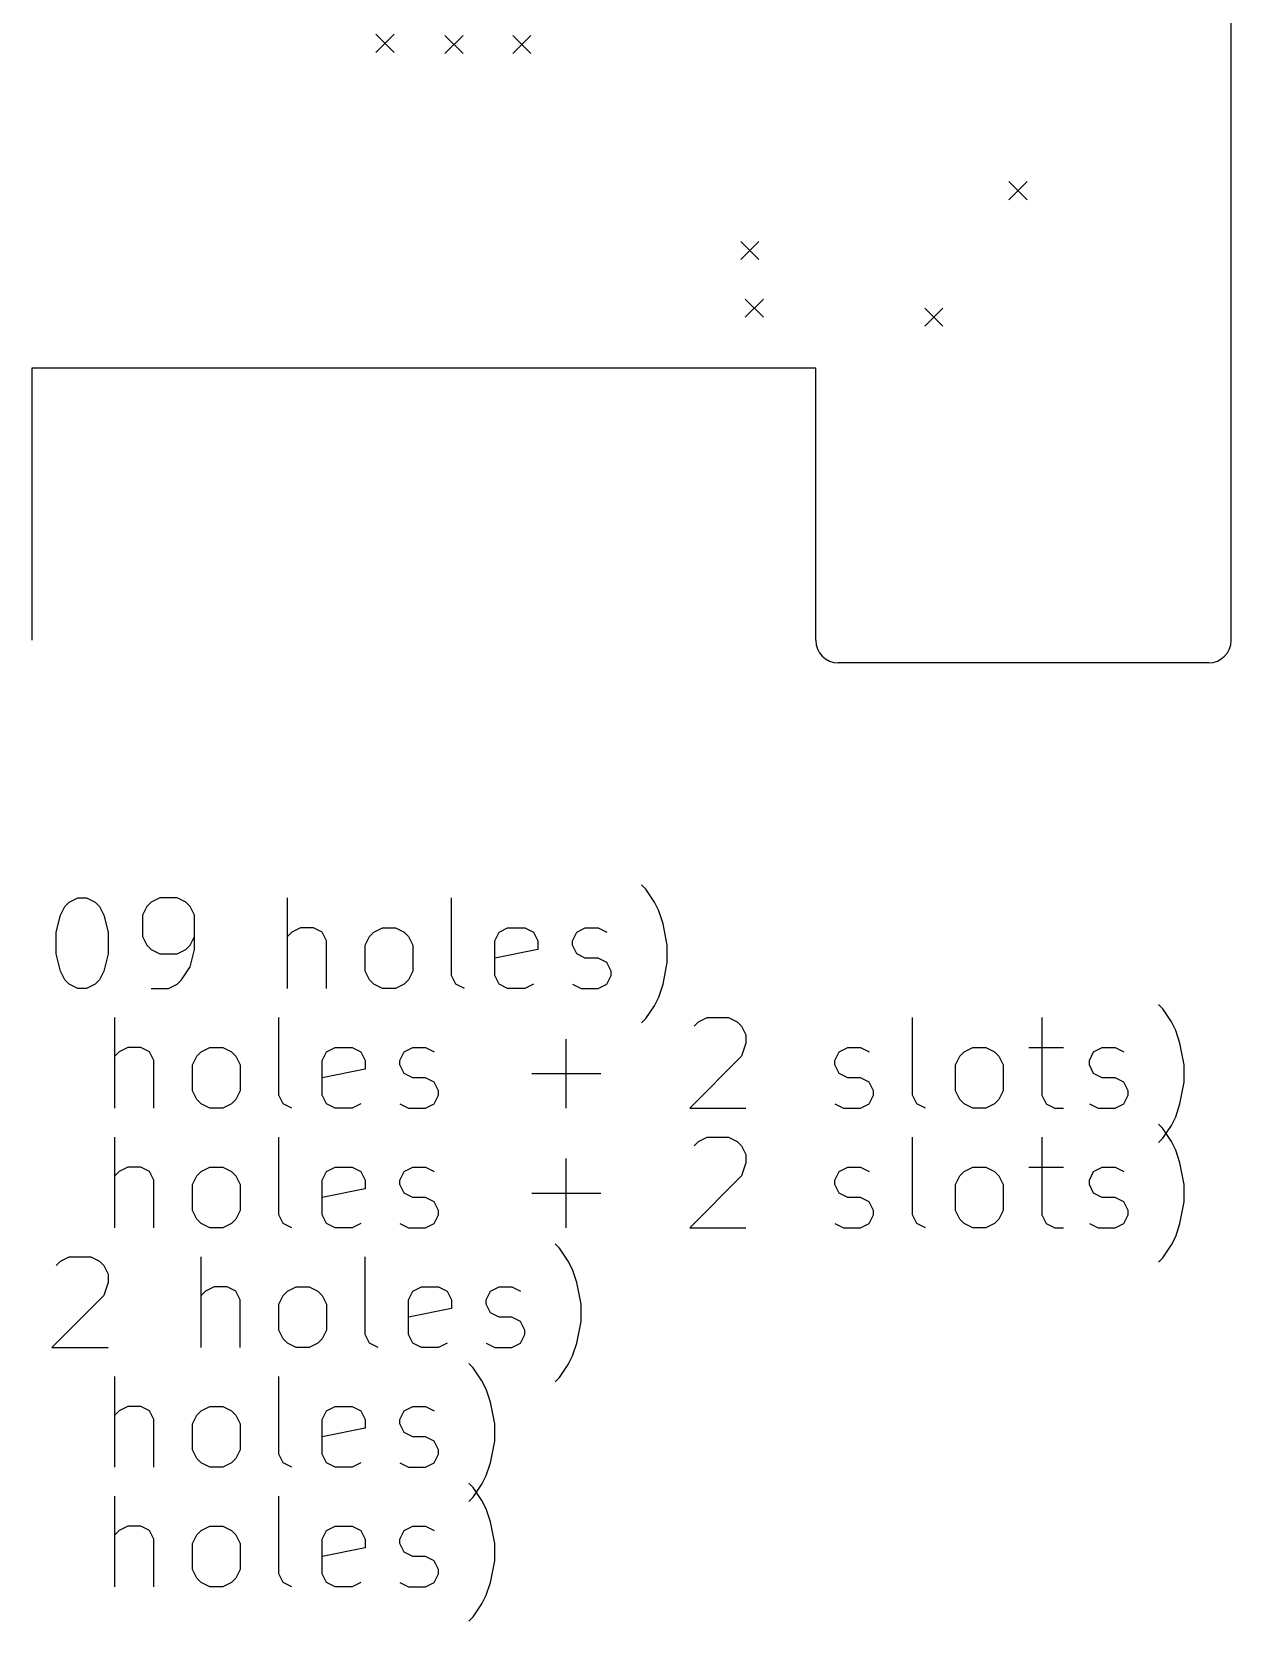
# Model space of a CAD drawing. Extents: x 50.9 to 115.8, y -177.6 to -106.7.
# Drawn here: x 89.36 to 115.83, y -177.62 to -142.55 of the extents above; entities that cross this region are included whole.
import ezdxf

# ---------------------------------------------------------------- set-up
doc = ezdxf.new("R2010")
doc.units = 0
doc.layers.add('BLACK', color=7, linetype='CONTINUOUS')

msp = doc.modelspace()

# ---------------------------------------------------------------- linework, layer by layer
at = {"layer": 'BLACK', "linetype": 'CONTINUOUS'}
for p, q in [((115.832, -155.968), (115.832, -107.168)), ((96.955, -142.599), (97.355, -142.999)), ((97.355, -142.599), (96.955, -142.999)), ((98.479, -142.624), (98.879, -143.024)), ((98.879, -142.624), (98.479, -143.024)), ((99.9776, -142.624), (100.378, -143.024)), ((100.378, -142.624), (99.9776, -143.024)), ((110.925, -145.85), (111.325, -146.25)), ((111.325, -145.85), (110.925, -146.25)), ((105.007, -147.171), (105.407, -147.571)), ((105.407, -147.171), (105.007, -147.571)), ((105.108, -148.441), (105.508, -148.841)), ((105.508, -148.441), (105.108, -148.841)), ((109.071, -148.644), (109.471, -149.044)), ((109.471, -148.644), (109.071, -149.044)), ((106.661, -149.968), (89.3606, -149.968)), ((89.3606, -149.968), (89.3606, -155.968)), ((106.661, -155.968), (106.661, -149.968)), ((115.332, -156.468), (107.161, -156.468)), ((90.1868, -161.748), (90.3772, -161.653)), ((90.3772, -161.653), (90.5677, -161.653)), ((90.5677, -161.653), (90.7582, -161.748)), ((92.1868, -161.653), (91.9963, -161.748)), ((92.5677, -161.653), (92.1868, -161.653)), ((92.7582, -161.748), (92.5677, -161.653)), ((95.0058, -163.653), (95.0058, -161.653)), ((98.6249, -163.367), (98.6249, -161.653)), ((102.911, -161.462), (102.815, -161.367)), ((103.101, -161.748), (102.911, -161.462)), ((89.9963, -162.034), (90.0915, -161.843)), ((90.0915, -161.843), (90.1868, -161.748)), ((90.7582, -161.748), (90.8534, -161.843)), ((90.8534, -161.843), (90.9487, -162.034)), ((91.901, -161.843), (91.8058, -162.034)), ((91.9963, -161.748), (91.901, -161.843)), ((92.8534, -161.843), (92.7582, -161.748)), ((92.9487, -162.034), (92.8534, -161.843)), ((103.196, -161.938), (103.101, -161.748)), ((103.292, -162.224), (103.196, -161.938)), ((89.901, -162.415), (89.9963, -162.034)), ((90.9487, -162.034), (91.0439, -162.415)), ((91.8058, -162.034), (91.8058, -162.51)), ((92.9487, -162.796), (92.9487, -162.034)), ((95.2915, -162.319), (95.101, -162.415)), ((95.5772, -162.319), (95.2915, -162.319)), ((95.7677, -162.415), (95.5772, -162.319)), ((96.9106, -162.415), (97.101, -162.319)), ((97.101, -162.319), (97.3868, -162.319)), ((97.3868, -162.319), (97.5772, -162.415)), ((99.6725, -162.415), (99.863, -162.319)), ((99.863, -162.319), (100.244, -162.319)), ((100.244, -162.319), (100.434, -162.415)), ((101.387, -162.415), (101.577, -162.319)), ((101.577, -162.319), (101.863, -162.319)), ((101.863, -162.319), (102.053, -162.415)), ((103.387, -162.7), (103.292, -162.224)), ((89.901, -162.891), (89.901, -162.415)), ((91.0439, -162.415), (91.0439, -162.891)), ((91.8058, -162.51), (91.901, -162.7)), ((91.901, -162.7), (91.9963, -162.796)), ((92.7582, -162.796), (92.8534, -162.7)), ((92.8534, -162.7), (92.9487, -162.51)), ((95.101, -162.415), (95.0058, -162.51)), ((95.863, -162.605), (95.7677, -162.415)), ((95.863, -163.653), (95.863, -162.605)), ((96.7201, -162.7), (96.8153, -162.51)), ((96.7201, -163.272), (96.7201, -162.7)), ((96.8153, -162.51), (96.9106, -162.415)), ((97.5772, -162.415), (97.6725, -162.51)), ((97.6725, -162.51), (97.7677, -162.7)), ((97.7677, -162.7), (97.7677, -163.272)), ((99.5772, -162.605), (99.6725, -162.415)), ((99.5772, -163.367), (99.5772, -162.605)), ((100.434, -162.415), (100.53, -162.605)), ((100.53, -162.605), (100.53, -162.796)), ((101.292, -162.605), (101.387, -162.415)), ((101.292, -162.7), (101.292, -162.605)), ((101.387, -162.891), (101.292, -162.7)), ((103.387, -163.081), (103.387, -162.7)), ((89.9963, -163.272), (89.901, -162.891)), ((91.0439, -162.891), (90.9487, -163.272)), ((91.9963, -162.796), (92.1868, -162.891)), ((92.1868, -162.891), (92.5677, -162.891)), ((92.5677, -162.891), (92.7582, -162.796)), ((92.8534, -163.177), (92.9487, -162.796)), ((100.53, -162.796), (99.5772, -162.986)), ((101.577, -162.986), (101.387, -162.891)), ((101.863, -162.986), (101.577, -162.986)), ((102.053, -163.081), (101.863, -162.986)), ((90.0915, -163.462), (89.9963, -163.272)), ((90.9487, -163.272), (90.8534, -163.462)), ((92.663, -163.462), (92.8534, -163.177)), ((96.8153, -163.462), (96.7201, -163.272)), ((97.7677, -163.272), (97.6725, -163.462)), ((98.7201, -163.558), (98.6249, -163.367)), ((99.6725, -163.558), (99.5772, -163.367)), ((102.149, -163.272), (102.053, -163.081)), ((102.053, -163.558), (102.149, -163.367)), ((102.149, -163.367), (102.149, -163.272)), ((103.292, -163.558), (103.387, -163.081)), ((90.1868, -163.558), (90.0915, -163.462)), ((90.3772, -163.653), (90.1868, -163.558)), ((90.5677, -163.653), (90.3772, -163.653)), ((90.7582, -163.558), (90.5677, -163.653)), ((90.8534, -163.462), (90.7582, -163.558)), ((91.9963, -163.653), (92.3772, -163.653)), ((92.3772, -163.653), (92.5677, -163.558)), ((92.5677, -163.558), (92.663, -163.462)), ((96.9106, -163.558), (96.8153, -163.462)), ((97.101, -163.653), (96.9106, -163.558)), ((97.3868, -163.653), (97.101, -163.653)), ((97.5772, -163.558), (97.3868, -163.653)), ((97.6725, -163.462), (97.5772, -163.558)), ((98.9106, -163.653), (98.7201, -163.558)), ((99.863, -163.653), (99.6725, -163.558)), ((100.244, -163.653), (99.863, -163.653)), ((100.434, -163.558), (100.244, -163.653)), ((101.292, -163.558), (101.482, -163.653)), ((101.482, -163.653), (101.863, -163.653)), ((101.863, -163.653), (102.053, -163.558)), ((103.196, -163.843), (103.292, -163.558)), ((102.911, -164.319), (103.101, -164.034)), ((103.101, -164.034), (103.196, -163.843)), ((114.32, -164.102), (114.225, -164.007)), ((114.511, -164.388), (114.32, -164.102)), ((91.1963, -166.293), (91.1963, -164.293)), ((94.8153, -166.007), (94.8153, -164.293)), ((102.815, -164.415), (102.911, -164.319)), ((103.977, -164.483), (104.072, -164.388)), ((104.072, -164.388), (104.263, -164.293)), ((104.263, -164.293), (104.739, -164.293)), ((104.739, -164.293), (104.93, -164.388)), ((104.93, -164.388), (105.025, -164.483)), ((108.796, -166.007), (108.796, -164.293)), ((111.653, -164.293), (111.653, -166.007)), ((114.606, -164.578), (114.511, -164.388)), ((101.158, -166.293), (101.158, -164.769)), ((105.025, -164.483), (105.12, -164.674)), ((105.12, -164.674), (105.12, -164.864)), ((114.701, -164.864), (114.606, -164.578)), ((91.2915, -165.055), (91.1963, -165.15)), ((91.482, -164.959), (91.2915, -165.055)), ((91.7677, -164.959), (91.482, -164.959)), ((91.9582, -165.055), (91.7677, -164.959)), ((92.0534, -165.245), (91.9582, -165.055)), ((92.9106, -165.34), (93.0058, -165.15)), ((93.0058, -165.15), (93.101, -165.055)), ((93.101, -165.055), (93.2915, -164.959)), ((93.2915, -164.959), (93.5772, -164.959)), ((93.5772, -164.959), (93.7677, -165.055)), ((93.7677, -165.055), (93.863, -165.15)), ((93.863, -165.15), (93.9582, -165.34)), ((95.7677, -165.245), (95.863, -165.055)), ((95.863, -165.055), (96.0534, -164.959)), ((96.0534, -164.959), (96.4344, -164.959)), ((96.4344, -164.959), (96.6249, -165.055)), ((96.6249, -165.055), (96.7201, -165.245)), ((97.482, -165.245), (97.5772, -165.055)), ((97.5772, -165.055), (97.7677, -164.959)), ((97.7677, -164.959), (98.0534, -164.959)), ((98.0534, -164.959), (98.2439, -165.055)), ((105.025, -165.15), (103.882, -166.293)), ((105.12, -164.864), (105.025, -165.15)), ((107.082, -165.245), (107.177, -165.055)), ((107.177, -165.055), (107.368, -164.959)), ((107.368, -164.959), (107.653, -164.959)), ((107.653, -164.959), (107.844, -165.055)), ((109.749, -165.34), (109.844, -165.15)), ((109.844, -165.15), (109.939, -165.055)), ((109.939, -165.055), (110.13, -164.959)), ((110.13, -164.959), (110.415, -164.959)), ((110.415, -164.959), (110.606, -165.055)), ((110.606, -165.055), (110.701, -165.15)), ((110.701, -165.15), (110.796, -165.34)), ((111.368, -164.959), (112.13, -164.959)), ((112.701, -165.245), (112.796, -165.055)), ((112.796, -165.055), (112.987, -164.959)), ((112.987, -164.959), (113.272, -164.959)), ((113.272, -164.959), (113.463, -165.055)), ((114.796, -165.34), (114.701, -164.864)), ((92.0534, -166.293), (92.0534, -165.245)), ((92.9106, -165.912), (92.9106, -165.34)), ((93.9582, -165.34), (93.9582, -165.912)), ((95.7677, -166.007), (95.7677, -165.245)), ((96.7201, -165.436), (95.7677, -165.626)), ((96.7201, -165.245), (96.7201, -165.436)), ((97.482, -165.34), (97.482, -165.245)), ((97.5772, -165.531), (97.482, -165.34)), ((107.082, -165.34), (107.082, -165.245)), ((107.177, -165.531), (107.082, -165.34)), ((109.749, -165.912), (109.749, -165.34)), ((110.796, -165.34), (110.796, -165.912)), ((112.701, -165.34), (112.701, -165.245)), ((112.796, -165.531), (112.701, -165.34)), ((114.796, -165.721), (114.796, -165.34)), ((97.7677, -165.626), (97.5772, -165.531)), ((98.0534, -165.626), (97.7677, -165.626)), ((98.2439, -165.721), (98.0534, -165.626)), ((98.3391, -165.912), (98.2439, -165.721)), ((100.396, -165.531), (101.92, -165.531)), ((107.368, -165.626), (107.177, -165.531)), ((107.653, -165.626), (107.368, -165.626)), ((107.844, -165.721), (107.653, -165.626)), ((107.939, -165.912), (107.844, -165.721)), ((112.987, -165.626), (112.796, -165.531)), ((113.272, -165.626), (112.987, -165.626)), ((113.463, -165.721), (113.272, -165.626)), ((113.558, -165.912), (113.463, -165.721)), ((114.701, -166.198), (114.796, -165.721)), ((93.0058, -166.102), (92.9106, -165.912)), ((93.101, -166.198), (93.0058, -166.102)), ((93.2915, -166.293), (93.101, -166.198)), ((93.7677, -166.198), (93.5772, -166.293)), ((93.863, -166.102), (93.7677, -166.198)), ((93.9582, -165.912), (93.863, -166.102)), ((94.9106, -166.198), (94.8153, -166.007)), ((95.101, -166.293), (94.9106, -166.198)), ((95.863, -166.198), (95.7677, -166.007)), ((96.0534, -166.293), (95.863, -166.198)), ((96.6249, -166.198), (96.4344, -166.293)), ((97.482, -166.198), (97.6725, -166.293)), ((98.0534, -166.293), (98.2439, -166.198)), ((98.2439, -166.198), (98.3391, -166.007)), ((98.3391, -166.007), (98.3391, -165.912)), ((107.082, -166.198), (107.272, -166.293)), ((107.653, -166.293), (107.844, -166.198)), ((107.844, -166.198), (107.939, -166.007)), ((107.939, -166.007), (107.939, -165.912)), ((108.892, -166.198), (108.796, -166.007)), ((109.082, -166.293), (108.892, -166.198)), ((109.844, -166.102), (109.749, -165.912)), ((109.939, -166.198), (109.844, -166.102)), ((110.13, -166.293), (109.939, -166.198)), ((110.606, -166.198), (110.415, -166.293)), ((110.701, -166.102), (110.606, -166.198)), ((110.796, -165.912), (110.701, -166.102)), ((111.653, -166.007), (111.749, -166.198)), ((111.749, -166.198), (111.939, -166.293)), ((112.701, -166.198), (112.892, -166.293)), ((113.272, -166.293), (113.463, -166.198)), ((113.463, -166.198), (113.558, -166.007)), ((113.558, -166.007), (113.558, -165.912)), ((114.606, -166.483), (114.701, -166.198)), ((93.5772, -166.293), (93.2915, -166.293)), ((96.4344, -166.293), (96.0534, -166.293)), ((97.6725, -166.293), (98.0534, -166.293)), ((103.882, -166.293), (105.12, -166.293)), ((107.272, -166.293), (107.653, -166.293)), ((110.415, -166.293), (110.13, -166.293)), ((111.939, -166.293), (112.13, -166.293)), ((112.892, -166.293), (113.272, -166.293)), ((114.511, -166.674), (114.606, -166.483)), ((91.1963, -168.933), (91.1963, -166.933)), ((94.8153, -168.647), (94.8153, -166.933)), ((104.072, -167.028), (104.263, -166.933)), ((104.263, -166.933), (104.739, -166.933)), ((104.739, -166.933), (104.93, -167.028)), ((108.796, -168.647), (108.796, -166.933)), ((111.653, -166.933), (111.653, -168.647)), ((114.32, -166.742), (114.225, -166.647)), ((114.32, -166.959), (114.511, -166.674)), ((114.511, -167.028), (114.32, -166.742)), ((103.977, -167.123), (104.072, -167.028)), ((104.93, -167.028), (105.025, -167.123)), ((105.025, -167.123), (105.12, -167.314)), ((114.225, -167.055), (114.32, -166.959)), ((114.606, -167.218), (114.511, -167.028)), ((114.701, -167.504), (114.606, -167.218)), ((91.482, -167.599), (91.2915, -167.695)), ((91.7677, -167.599), (91.482, -167.599)), ((91.9582, -167.695), (91.7677, -167.599)), ((93.101, -167.695), (93.2915, -167.599)), ((93.2915, -167.599), (93.5772, -167.599)), ((93.5772, -167.599), (93.7677, -167.695)), ((95.863, -167.695), (96.0534, -167.599)), ((96.0534, -167.599), (96.4344, -167.599)), ((96.4344, -167.599), (96.6249, -167.695)), ((97.5772, -167.695), (97.7677, -167.599)), ((97.7677, -167.599), (98.0534, -167.599)), ((98.0534, -167.599), (98.2439, -167.695)), ((101.158, -168.933), (101.158, -167.409)), ((105.12, -167.504), (105.025, -167.79)), ((105.12, -167.314), (105.12, -167.504)), ((107.177, -167.695), (107.368, -167.599)), ((107.368, -167.599), (107.653, -167.599)), ((107.653, -167.599), (107.844, -167.695)), ((109.939, -167.695), (110.13, -167.599)), ((110.13, -167.599), (110.415, -167.599)), ((110.415, -167.599), (110.606, -167.695)), ((111.368, -167.599), (112.13, -167.599)), ((112.796, -167.695), (112.987, -167.599)), ((112.987, -167.599), (113.272, -167.599)), ((113.272, -167.599), (113.463, -167.695)), ((114.796, -167.98), (114.701, -167.504)), ((91.2915, -167.695), (91.1963, -167.79)), ((92.0534, -167.885), (91.9582, -167.695)), ((92.0534, -168.933), (92.0534, -167.885)), ((92.9106, -167.98), (93.0058, -167.79)), ((92.9106, -168.552), (92.9106, -167.98)), ((93.0058, -167.79), (93.101, -167.695)), ((93.7677, -167.695), (93.863, -167.79)), ((93.863, -167.79), (93.9582, -167.98)), ((93.9582, -167.98), (93.9582, -168.552)), ((95.7677, -167.885), (95.863, -167.695)), ((95.7677, -168.647), (95.7677, -167.885)), ((96.6249, -167.695), (96.7201, -167.885)), ((96.7201, -167.885), (96.7201, -168.076)), ((97.482, -167.885), (97.5772, -167.695)), ((97.482, -167.98), (97.482, -167.885)), ((97.5772, -168.171), (97.482, -167.98)), ((105.025, -167.79), (103.882, -168.933)), ((107.082, -167.885), (107.177, -167.695)), ((107.082, -167.98), (107.082, -167.885)), ((107.177, -168.171), (107.082, -167.98)), ((109.749, -167.98), (109.844, -167.79)), ((109.749, -168.552), (109.749, -167.98)), ((109.844, -167.79), (109.939, -167.695)), ((110.606, -167.695), (110.701, -167.79)), ((110.701, -167.79), (110.796, -167.98)), ((110.796, -167.98), (110.796, -168.552)), ((112.701, -167.885), (112.796, -167.695)), ((112.701, -167.98), (112.701, -167.885)), ((112.796, -168.171), (112.701, -167.98)), ((114.796, -168.361), (114.796, -167.98)), ((96.7201, -168.076), (95.7677, -168.266)), ((97.7677, -168.266), (97.5772, -168.171)), ((98.0534, -168.266), (97.7677, -168.266)), ((98.2439, -168.361), (98.0534, -168.266)), ((100.396, -168.171), (101.92, -168.171)), ((107.368, -168.266), (107.177, -168.171)), ((107.653, -168.266), (107.368, -168.266)), ((107.844, -168.361), (107.653, -168.266)), ((112.987, -168.266), (112.796, -168.171)), ((113.272, -168.266), (112.987, -168.266)), ((113.463, -168.361), (113.272, -168.266)), ((93.0058, -168.742), (92.9106, -168.552)), ((93.9582, -168.552), (93.863, -168.742)), ((94.9106, -168.838), (94.8153, -168.647)), ((95.863, -168.838), (95.7677, -168.647)), ((98.3391, -168.552), (98.2439, -168.361)), ((98.2439, -168.838), (98.3391, -168.647)), ((98.3391, -168.647), (98.3391, -168.552)), ((107.939, -168.552), (107.844, -168.361)), ((107.844, -168.838), (107.939, -168.647)), ((107.939, -168.647), (107.939, -168.552)), ((108.892, -168.838), (108.796, -168.647)), ((109.844, -168.742), (109.749, -168.552)), ((110.796, -168.552), (110.701, -168.742)), ((111.653, -168.647), (111.749, -168.838)), ((113.558, -168.552), (113.463, -168.361)), ((113.463, -168.838), (113.558, -168.647)), ((113.558, -168.647), (113.558, -168.552)), ((114.701, -168.838), (114.796, -168.361)), ((93.101, -168.838), (93.0058, -168.742)), ((93.2915, -168.933), (93.101, -168.838)), ((93.5772, -168.933), (93.2915, -168.933)), ((93.7677, -168.838), (93.5772, -168.933)), ((93.863, -168.742), (93.7677, -168.838)), ((95.101, -168.933), (94.9106, -168.838)), ((96.0534, -168.933), (95.863, -168.838)), ((96.4344, -168.933), (96.0534, -168.933)), ((96.6249, -168.838), (96.4344, -168.933)), ((97.482, -168.838), (97.6725, -168.933)), ((97.6725, -168.933), (98.0534, -168.933)), ((98.0534, -168.933), (98.2439, -168.838)), ((103.882, -168.933), (105.12, -168.933)), ((107.082, -168.838), (107.272, -168.933)), ((107.272, -168.933), (107.653, -168.933)), ((107.653, -168.933), (107.844, -168.838)), ((109.082, -168.933), (108.892, -168.838)), ((109.939, -168.838), (109.844, -168.742)), ((110.13, -168.933), (109.939, -168.838)), ((110.415, -168.933), (110.13, -168.933)), ((110.606, -168.838), (110.415, -168.933)), ((110.701, -168.742), (110.606, -168.838)), ((111.749, -168.838), (111.939, -168.933)), ((111.939, -168.933), (112.13, -168.933)), ((112.701, -168.838), (112.892, -168.933)), ((112.892, -168.933), (113.272, -168.933)), ((113.272, -168.933), (113.463, -168.838)), ((114.606, -169.123), (114.701, -168.838)), ((101.006, -169.382), (100.911, -169.287)), ((101.196, -169.668), (101.006, -169.382)), ((114.32, -169.599), (114.511, -169.314)), ((114.511, -169.314), (114.606, -169.123)), ((89.901, -169.763), (89.9963, -169.668)), ((89.9963, -169.668), (90.1868, -169.573)), ((90.1868, -169.573), (90.663, -169.573)), ((90.663, -169.573), (90.8534, -169.668)), ((90.8534, -169.668), (90.9487, -169.763)), ((93.101, -171.573), (93.101, -169.573)), ((96.7201, -171.287), (96.7201, -169.573)), ((101.292, -169.858), (101.196, -169.668)), ((114.225, -169.695), (114.32, -169.599)), ((90.9487, -169.763), (91.0439, -169.954)), ((91.0439, -169.954), (91.0439, -170.144)), ((101.387, -170.144), (101.292, -169.858)), ((90.9487, -170.43), (89.8058, -171.573)), ((91.0439, -170.144), (90.9487, -170.43)), ((93.1963, -170.335), (93.101, -170.43)), ((93.3868, -170.239), (93.1963, -170.335)), ((93.6725, -170.239), (93.3868, -170.239)), ((93.863, -170.335), (93.6725, -170.239)), ((93.9582, -170.525), (93.863, -170.335)), ((94.8153, -170.62), (94.9106, -170.43)), ((94.9106, -170.43), (95.0058, -170.335)), ((95.0058, -170.335), (95.1963, -170.239)), ((95.1963, -170.239), (95.482, -170.239)), ((95.482, -170.239), (95.6725, -170.335)), ((95.6725, -170.335), (95.7677, -170.43)), ((95.7677, -170.43), (95.863, -170.62)), ((97.6725, -170.525), (97.7677, -170.335)), ((97.7677, -170.335), (97.9582, -170.239)), ((97.9582, -170.239), (98.3391, -170.239)), ((98.3391, -170.239), (98.5296, -170.335)), ((98.5296, -170.335), (98.6249, -170.525)), ((99.3868, -170.525), (99.482, -170.335)), ((99.482, -170.335), (99.6725, -170.239)), ((99.6725, -170.239), (99.9582, -170.239)), ((99.9582, -170.239), (100.149, -170.335)), ((101.482, -170.62), (101.387, -170.144)), ((93.9582, -171.573), (93.9582, -170.525)), ((94.8153, -171.192), (94.8153, -170.62)), ((95.863, -170.62), (95.863, -171.192)), ((97.6725, -171.287), (97.6725, -170.525)), ((98.6249, -170.716), (97.6725, -170.906)), ((98.6249, -170.525), (98.6249, -170.716)), ((99.3868, -170.62), (99.3868, -170.525)), ((99.482, -170.811), (99.3868, -170.62)), ((101.482, -171.001), (101.482, -170.62)), ((99.6725, -170.906), (99.482, -170.811)), ((99.9582, -170.906), (99.6725, -170.906)), ((100.149, -171.001), (99.9582, -170.906)), ((100.244, -171.192), (100.149, -171.001)), ((101.387, -171.478), (101.482, -171.001)), ((94.9106, -171.382), (94.8153, -171.192)), ((95.0058, -171.478), (94.9106, -171.382)), ((95.1963, -171.573), (95.0058, -171.478)), ((95.6725, -171.478), (95.482, -171.573)), ((95.7677, -171.382), (95.6725, -171.478)), ((95.863, -171.192), (95.7677, -171.382)), ((96.8153, -171.478), (96.7201, -171.287)), ((97.0058, -171.573), (96.8153, -171.478)), ((97.7677, -171.478), (97.6725, -171.287)), ((97.9582, -171.573), (97.7677, -171.478)), ((98.5296, -171.478), (98.3391, -171.573)), ((99.3868, -171.478), (99.5772, -171.573)), ((99.9582, -171.573), (100.149, -171.478)), ((100.149, -171.478), (100.244, -171.287)), ((100.244, -171.287), (100.244, -171.192)), ((101.292, -171.763), (101.387, -171.478)), ((89.8058, -171.573), (91.0439, -171.573)), ((95.482, -171.573), (95.1963, -171.573)), ((98.3391, -171.573), (97.9582, -171.573)), ((99.5772, -171.573), (99.9582, -171.573)), ((101.196, -171.954), (101.292, -171.763)), ((99.1011, -172.022), (99.0058, -171.927)), ((99.2915, -172.308), (99.1011, -172.022)), ((101.006, -172.239), (101.196, -171.954)), ((91.1963, -174.213), (91.1963, -172.213)), ((94.8153, -173.927), (94.8153, -172.213)), ((99.3868, -172.498), (99.2915, -172.308)), ((99.482, -172.784), (99.3868, -172.498)), ((100.911, -172.335), (101.006, -172.239)), ((91.482, -172.879), (91.2915, -172.975)), ((91.7677, -172.879), (91.482, -172.879)), ((91.9582, -172.975), (91.7677, -172.879)), ((93.101, -172.975), (93.2915, -172.879)), ((93.2915, -172.879), (93.5772, -172.879)), ((93.5772, -172.879), (93.7677, -172.975)), ((95.863, -172.975), (96.0534, -172.879)), ((96.0534, -172.879), (96.4344, -172.879)), ((96.4344, -172.879), (96.6249, -172.975)), ((97.5772, -172.975), (97.7677, -172.879)), ((97.7677, -172.879), (98.0534, -172.879)), ((98.0534, -172.879), (98.2439, -172.975)), ((99.5772, -173.26), (99.482, -172.784)), ((91.2915, -172.975), (91.1963, -173.07)), ((92.0534, -173.165), (91.9582, -172.975)), ((92.0534, -174.213), (92.0534, -173.165)), ((92.9106, -173.26), (93.0058, -173.07)), ((93.0058, -173.07), (93.101, -172.975)), ((93.7677, -172.975), (93.863, -173.07)), ((93.863, -173.07), (93.9582, -173.26)), ((95.7677, -173.165), (95.863, -172.975)), ((95.7677, -173.927), (95.7677, -173.165)), ((96.6249, -172.975), (96.7201, -173.165)), ((96.7201, -173.165), (96.7201, -173.356)), ((97.482, -173.165), (97.5772, -172.975)), ((97.482, -173.26), (97.482, -173.165)), ((92.9106, -173.832), (92.9106, -173.26)), ((93.9582, -173.26), (93.9582, -173.832)), ((96.7201, -173.356), (95.7677, -173.546)), ((97.5772, -173.451), (97.482, -173.26)), ((97.7677, -173.546), (97.5772, -173.451)), ((98.0534, -173.546), (97.7677, -173.546)), ((98.2439, -173.641), (98.0534, -173.546)), ((99.5772, -173.641), (99.5772, -173.26)), ((93.0058, -174.022), (92.9106, -173.832)), ((93.9582, -173.832), (93.863, -174.022)), ((94.9106, -174.118), (94.8153, -173.927)), ((95.863, -174.118), (95.7677, -173.927)), ((98.3391, -173.832), (98.2439, -173.641)), ((98.2439, -174.118), (98.3391, -173.927)), ((98.3391, -173.927), (98.3391, -173.832)), ((99.482, -174.118), (99.5772, -173.641)), ((93.101, -174.118), (93.0058, -174.022)), ((93.2915, -174.213), (93.101, -174.118)), ((93.5772, -174.213), (93.2915, -174.213)), ((93.7677, -174.118), (93.5772, -174.213)), ((93.863, -174.022), (93.7677, -174.118)), ((95.101, -174.213), (94.9106, -174.118)), ((96.0534, -174.213), (95.863, -174.118)), ((96.4344, -174.213), (96.0534, -174.213)), ((96.6249, -174.118), (96.4344, -174.213)), ((97.482, -174.118), (97.6725, -174.213)), ((97.6725, -174.213), (98.0534, -174.213)), ((98.0534, -174.213), (98.2439, -174.118)), ((99.3868, -174.403), (99.482, -174.118)), ((99.1011, -174.662), (99.0058, -174.567)), ((99.1011, -174.879), (99.2915, -174.594)), ((99.2915, -174.594), (99.3868, -174.403)), ((91.1963, -176.853), (91.1963, -174.853)), ((94.8153, -176.567), (94.8153, -174.853)), ((99.0058, -174.975), (99.1011, -174.879)), ((99.2915, -174.948), (99.1011, -174.662)), ((99.3868, -175.138), (99.2915, -174.948)), ((99.482, -175.424), (99.3868, -175.138)), ((91.2915, -175.615), (91.1963, -175.71)), ((91.482, -175.519), (91.2915, -175.615)), ((91.7677, -175.519), (91.482, -175.519)), ((91.9582, -175.615), (91.7677, -175.519)), ((92.0534, -175.805), (91.9582, -175.615)), ((93.0058, -175.71), (93.101, -175.615)), ((93.101, -175.615), (93.2915, -175.519)), ((93.2915, -175.519), (93.5772, -175.519)), ((93.5772, -175.519), (93.7677, -175.615)), ((93.7677, -175.615), (93.863, -175.71)), ((95.7677, -175.805), (95.863, -175.615)), ((95.863, -175.615), (96.0534, -175.519)), ((96.0534, -175.519), (96.4344, -175.519)), ((96.4344, -175.519), (96.6249, -175.615)), ((96.6249, -175.615), (96.7201, -175.805)), ((97.482, -175.805), (97.5772, -175.615)), ((97.5772, -175.615), (97.7677, -175.519)), ((97.7677, -175.519), (98.0534, -175.519)), ((98.0534, -175.519), (98.2439, -175.615)), ((99.5772, -175.9), (99.482, -175.424)), ((92.0534, -176.853), (92.0534, -175.805)), ((92.9106, -175.9), (93.0058, -175.71)), ((92.9106, -176.472), (92.9106, -175.9)), ((93.863, -175.71), (93.9582, -175.9)), ((93.9582, -175.9), (93.9582, -176.472)), ((95.7677, -176.567), (95.7677, -175.805)), ((96.7201, -175.996), (95.7677, -176.186)), ((96.7201, -175.805), (96.7201, -175.996)), ((97.482, -175.9), (97.482, -175.805)), ((97.5772, -176.091), (97.482, -175.9)), ((99.5772, -176.281), (99.5772, -175.9)), ((97.7677, -176.186), (97.5772, -176.091)), ((98.0534, -176.186), (97.7677, -176.186)), ((98.2439, -176.281), (98.0534, -176.186)), ((98.3391, -176.472), (98.2439, -176.281)), ((99.482, -176.758), (99.5772, -176.281)), ((93.0058, -176.662), (92.9106, -176.472)), ((93.101, -176.758), (93.0058, -176.662)), ((93.863, -176.662), (93.7677, -176.758)), ((93.9582, -176.472), (93.863, -176.662)), ((94.9106, -176.758), (94.8153, -176.567)), ((95.863, -176.758), (95.7677, -176.567)), ((98.2439, -176.758), (98.3391, -176.567)), ((98.3391, -176.567), (98.3391, -176.472)), ((93.2915, -176.853), (93.101, -176.758)), ((93.5772, -176.853), (93.2915, -176.853)), ((93.7677, -176.758), (93.5772, -176.853)), ((95.101, -176.853), (94.9106, -176.758)), ((96.0534, -176.853), (95.863, -176.758)), ((96.4344, -176.853), (96.0534, -176.853)), ((96.6249, -176.758), (96.4344, -176.853)), ((97.482, -176.758), (97.6725, -176.853)), ((97.6725, -176.853), (98.0534, -176.853)), ((98.0534, -176.853), (98.2439, -176.758)), ((99.2915, -177.234), (99.3868, -177.043)), ((99.3868, -177.043), (99.482, -176.758)), ((99.1011, -177.519), (99.2915, -177.234)), ((99.0058, -177.615), (99.1011, -177.519))]:
    msp.add_line(p, q, dxfattribs=at)
at = {"layer": 'BLACK'}
for centre, start, end in [((107.161, -155.968), -180, -90.0054), ((115.332, -155.968), -90, 0)]:
    msp.add_arc(centre, 0.5, start, end, dxfattribs=at)

doc.saveas('drawing.dxf')
